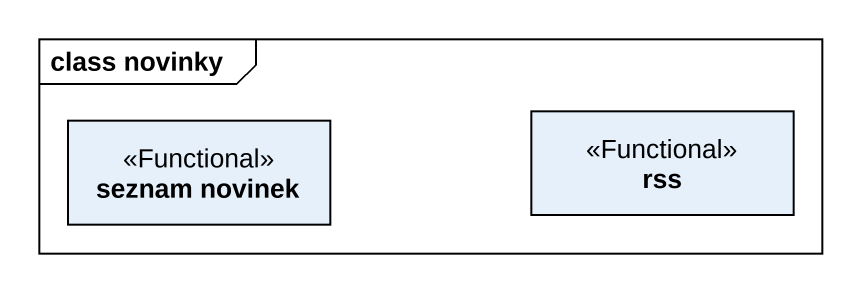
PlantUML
@startuml
mainframe class novinky
hide circle
hide empty members
class "seznam novinek" as seznam_novinek <<Functional>>
class rss <<Functional>>
@enduml
